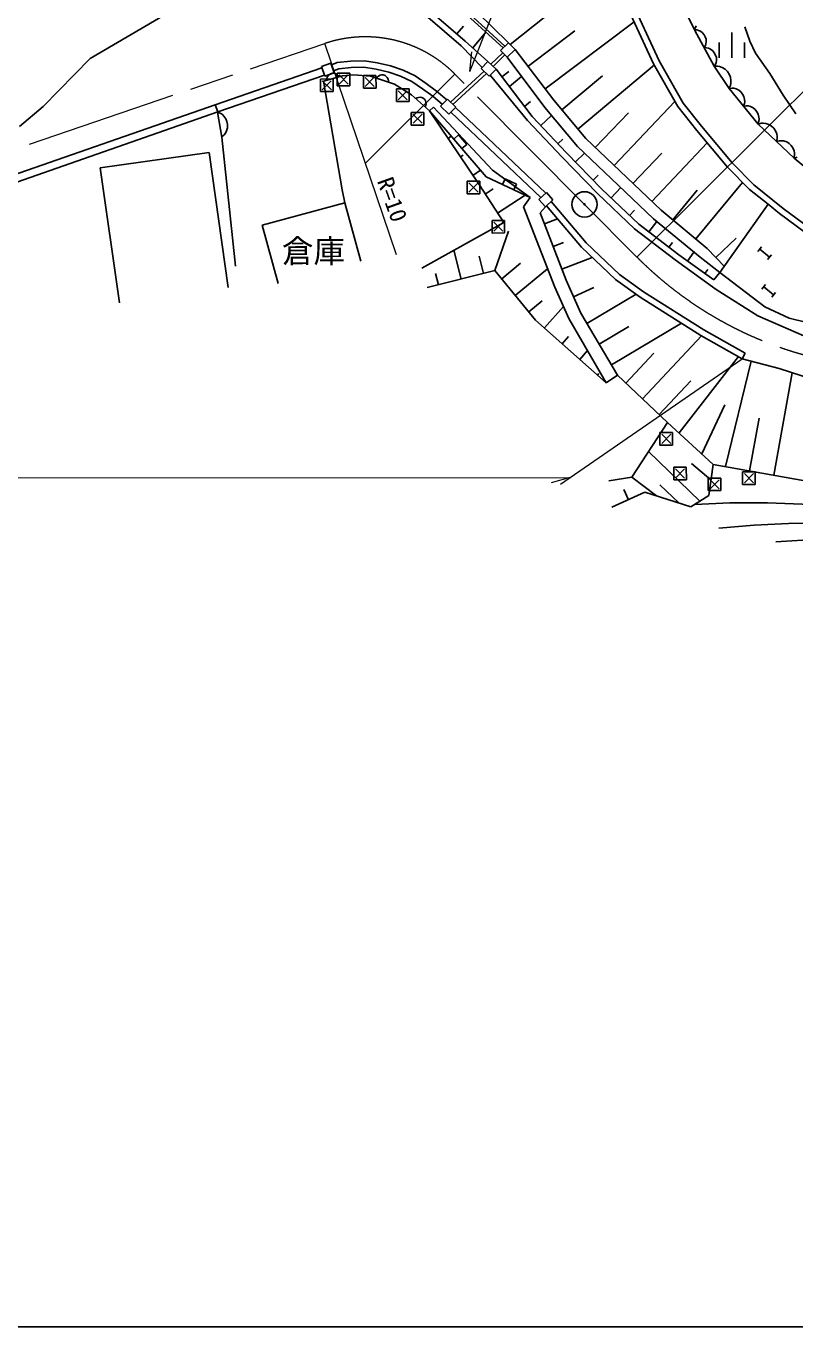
# Model space of a CAD drawing. Units: millimetres, scale not verified. Extents: x 40000 to 680000, y 20000 to 380000.
# Drawn here: x 396420 to 457315, y 205000 to 307972 of the extents above; entities that cross this region are included whole.
import ezdxf
from ezdxf.enums import TextEntityAlignment as Align

# ---------------------------------------------------------------- set-up
doc = ezdxf.new("R2010")
doc.units = ezdxf.units.MM
doc.header["$LTSCALE"] = 1000
doc.linetypes.add('CHAIN', pattern=[18.5, 12, -1.5, 3.5, -1.5])
for name, color, linetype, lineweight in [('M-BGD', 7, 'Continuous', 25), ('M-BMK', 2, 'CHAIN', 13), ('M-BMK-HTXT', 7, 'Continuous', 13), ('M-BMK-SRVR', 3, 'Continuous', 25), ('M-STR-HTXT', 7, 'Continuous', 13), ('M-TTL-BAND', 7, 'Continuous', 25)]:
    doc.layers.add(name, color=color, linetype=linetype, lineweight=lineweight)
doc.styles.add('ＭＳ ゴシック', font='')
doc.styles.get('ＭＳ ゴシック').set_extended_font_data('MS Gothic')

msp = doc.modelspace()

# ---------------------------------------------------------------- linework, layer by layer
at = {"layer": 'M-BGD'}
for p, q in [((434765, 306506), (442533, 312723)), ((443314, 311014), (446123, 304986)), ((443767, 311226), (446568, 305215)), ((401501, 305399), (410539, 310710)), ((430347, 310009), (434350, 306383)), ((434626, 306649), (430766, 310439)), ((447966, 310486), (449359, 307672)), ((431195, 306777), (428556, 309043)), ((430207, 309866), (434206, 306243)), ((428230, 308664), (430871, 306395)), ((430535, 307343), (431073, 307969)), ((437533, 302990), (444572, 308315)), ((449437, 307853), (449477, 307974)), ((432844, 307477), (431809, 306256)), ((436167, 304774), (439889, 307590)), ((449342, 307706), (449437, 307853)), ((449359, 307672), (450921, 304790)), ((449545, 307664), (449359, 307672)), ((449675, 307625), (449545, 307664)), ((449821, 307558), (449675, 307625)), ((449997, 307435), (449821, 307558)), ((450117, 307282), (449997, 307435)), ((450208, 307113), (450117, 307282)), ((450272, 306929), (450208, 307113)), ((450279, 306714), (450272, 306929)), ((452314, 307465), (452316, 305464)), ((430871, 306395), (432540, 304677)), ((433002, 305166), (431195, 306777)), ((434176, 305859), (433235, 304955)), ((433998, 306043), (434626, 306649)), ((434527, 305495), (433998, 306043)), ((435155, 306102), (434527, 305495)), ((434626, 306649), (435155, 306102)), ((438211, 302094), (435155, 306102)), ((450122, 306265), (450217, 306425)), ((450320, 306256), (450122, 306265)), ((450217, 306425), (450255, 306556)), ((450255, 306556), (450279, 306714)), ((450458, 306215), (450320, 306256)), ((450613, 306144), (450458, 306215)), ((450800, 306013), (450613, 306144)), ((450927, 305850), (450800, 306013)), ((451024, 305670), (450927, 305850)), ((451314, 306664), (451315, 305463)), ((453315, 306665), (453316, 305465)), ((397772, 301605), (401501, 305399)), ((420560, 305030), (419812, 304770)), ((420825, 304269), (420560, 305030)), ((421060, 305092), (420602, 304911)), ((422130, 305199), (421060, 305092)), ((423216, 305227), (422130, 305199)), ((424235, 305060), (423216, 305227)), ((425286, 304819), (424235, 305060)), ((426280, 304480), (425286, 304819)), ((432472, 304605), (433002, 305166)), ((433002, 305166), (433640, 304564)), ((433412, 304779), (434350, 305679)), ((434527, 305495), (437506, 301533)), ((440117, 299817), (446177, 304891)), ((446123, 304986), (448037, 301597)), ((446568, 305215), (448454, 301878)), ((451166, 304803), (450921, 304790)), ((450932, 304769), (451033, 304940)), ((451092, 305475), (451024, 305670)), ((451033, 304940), (451074, 305078)), ((451074, 305078), (451099, 305247)), ((451099, 305247), (451092, 305475)), ((451341, 304769), (451166, 304803)), ((411412, 301740), (419853, 304652)), ((411609, 301173), (420055, 304071)), ((419734, 303777), (420734, 303788)), ((419744, 302777), (419734, 303777)), ((419812, 304770), (420076, 304009)), ((421476, 304023), (419972, 303596)), ((420076, 304009), (420825, 304269)), ((420249, 303799), (420243, 303673)), ((420279, 303912), (420249, 303799)), ((420348, 304036), (420279, 303912)), ((420428, 304121), (420348, 304036)), ((420532, 304192), (420428, 304121)), ((420686, 304236), (420532, 304192)), ((420813, 304230), (420686, 304236)), ((420734, 303788), (420745, 302787)), ((421184, 304582), (420773, 304419)), ((420926, 304199), (420813, 304230)), ((421049, 304130), (420926, 304199)), ((421134, 304051), (421049, 304130)), ((421066, 304236), (422067, 304237)), ((421066, 303236), (421066, 304236)), ((421205, 303946), (421134, 304051)), ((422182, 304681), (421184, 304582)), ((421927, 303376), (421206, 304096)), ((421206, 303376), (421927, 304096)), ((422364, 304112), (421476, 304023)), ((422067, 304237), (422067, 303236)), ((423180, 304705), (422182, 304681)), ((423690, 303999), (422364, 304112)), ((423133, 304049), (424134, 304051)), ((423136, 303048), (423133, 304049)), ((424150, 304546), (423180, 304705)), ((423996, 303190), (423274, 303909)), ((423276, 303188), (423994, 303911)), ((425593, 303360), (423690, 303999)), ((424134, 304051), (424136, 303050)), ((425143, 304318), (424150, 304546)), ((424243, 303940), (424167, 303839)), ((424332, 304015), (424243, 303940)), ((424459, 304078), (424332, 304015)), ((424573, 304103), (424459, 304078)), ((424699, 304103), (424573, 304103)), ((424851, 304052), (424699, 304103)), ((424952, 303976), (424851, 304052)), ((425028, 303887), (424952, 303976)), ((425091, 303760), (425028, 303887)), ((426082, 303998), (425143, 304318)), ((426969, 303567), (426082, 303998)), ((427227, 304020), (426280, 304480)), ((428117, 303433), (427227, 304020)), ((432701, 304391), (430033, 301943)), ((432880, 304216), (430212, 301767)), ((433110, 304002), (432472, 304605)), ((433640, 304564), (433110, 304002)), ((433178, 304075), (436135, 300491)), ((436511, 300821), (433640, 304564)), ((434112, 303949), (434646, 304359)), ((435669, 303976), (434697, 303186)), ((438846, 301335), (442075, 304038)), ((450921, 304790), (452109, 303028)), ((451539, 304700), (451341, 304769)), ((451785, 304562), (451539, 304700)), ((451960, 304376), (451785, 304562)), ((452101, 304167), (451960, 304376)), ((452207, 303934), (452101, 304167)), ((452244, 303655), (452207, 303934)), ((420745, 302787), (419744, 302777)), ((420603, 302926), (419875, 303638)), ((419883, 302918), (420596, 303646)), ((419972, 303596), (421447, 295009)), ((422067, 303236), (421066, 303236)), ((424136, 303050), (423136, 303048)), ((425116, 303646), (425091, 303760)), ((425116, 303520), (425116, 303646)), ((426937, 302530), (425593, 303360)), ((425750, 302992), (426751, 302993)), ((425751, 301992), (425750, 302992)), ((426611, 302133), (425890, 302853)), ((425891, 302132), (426611, 302853)), ((426751, 302993), (426751, 301993)), ((427830, 302999), (426969, 303567)), ((428627, 302407), (427830, 302999)), ((428937, 302825), (428117, 303433)), ((429754, 302123), (428937, 302825)), ((452095, 303048), (452199, 303270)), ((452317, 303058), (452109, 303028)), ((452109, 303028), (454402, 300213)), ((452199, 303270), (452233, 303445)), ((452233, 303445), (452244, 303655)), ((452469, 303042), (452317, 303058)), ((452644, 302999), (452469, 303042)), ((452864, 302899), (452644, 302999)), ((453029, 302754), (452864, 302899)), ((453165, 302587), (453029, 302754)), ((391622, 294845), (411412, 301740)), ((411412, 301740), (411609, 301173)), ((426751, 301993), (425751, 301992)), ((428374, 301261), (426937, 302530)), ((427390, 302290), (427281, 302227)), ((427501, 302325), (427390, 302290)), ((427643, 302334), (427501, 302325)), ((427757, 302313), (427643, 302334)), ((427874, 302264), (427757, 302313)), ((427994, 302158), (427874, 302264)), ((428057, 302048), (427994, 302158)), ((428093, 301937), (428057, 302048)), ((428080, 301681), (428101, 301796)), ((428101, 301796), (428093, 301937)), ((429389, 301751), (428627, 302407)), ((429256, 301616), (429801, 302171)), ((429801, 302171), (430445, 301539)), ((435907, 301609), (436373, 301988)), ((440752, 299058), (438211, 302094)), ((442989, 296930), (447811, 301999)), ((448454, 301878), (449924, 300033)), ((453274, 302396), (453165, 302587)), ((453247, 301631), (453318, 301829)), ((453326, 302161), (453274, 302396)), ((453318, 301829), (453334, 301981)), ((453334, 301981), (453326, 302161)), ((411609, 301173), (391808, 294274)), ((395894, 300029), (397772, 301605)), ((411590, 301166), (411939, 299165)), ((411807, 301082), (411590, 301166)), ((411946, 300984), (411807, 301082)), ((412092, 300847), (411946, 300984)), ((412252, 300631), (412092, 300847)), ((426924, 301131), (427925, 301133)), ((426926, 300130), (426924, 301131)), ((427786, 300272), (427064, 300991)), ((427066, 300270), (427785, 300992)), ((427925, 301133), (427926, 300132)), ((428031, 301564), (428080, 301681)), ((428374, 301261), (428689, 301549)), ((428374, 301261), (428689, 301549)), ((432848, 296029), (428374, 301261)), ((432295, 295423), (428374, 301261)), ((432295, 295423), (428374, 301261)), ((428689, 301549), (433373, 296561)), ((429900, 300984), (429256, 301616)), ((430445, 301539), (429900, 300984)), ((437189, 294391), (430056, 301143)), ((437577, 294740), (430420, 301514)), ((439234, 297942), (436511, 300821)), ((439234, 297942), (436511, 300821)), ((438036, 300899), (437192, 300101)), ((437506, 301533), (440095, 298440)), ((441498, 298349), (444125, 301111)), ((448037, 301597), (449539, 299714)), ((453455, 301661), (453247, 301631)), ((453607, 301645), (453455, 301661)), ((453781, 301602), (453607, 301645)), ((454002, 301503), (453781, 301602)), ((454166, 301358), (454002, 301503)), ((454303, 301190), (454166, 301358)), ((454411, 301000), (454303, 301190)), ((454464, 300764), (454411, 301000)), ((454471, 300584), (454464, 300764)), ((412208, 299486), (412299, 299665)), ((412332, 300402), (412252, 300631)), ((412299, 299665), (412376, 299922)), ((412374, 300165), (412332, 300402)), ((412376, 299922), (412374, 300165)), ((427926, 300132), (426926, 300130)), ((428864, 300531), (428950, 300588)), ((436135, 300491), (438875, 297593)), ((449539, 299714), (451960, 296795)), ((449924, 300033), (452330, 297132)), ((454384, 300235), (454455, 300432)), ((454626, 300275), (454402, 300213)), ((454402, 300213), (457252, 297502)), ((454455, 300432), (454471, 300584)), ((454796, 300280), (454626, 300275)), ((454995, 300256), (454796, 300280)), ((455252, 300178), (454995, 300256)), ((455453, 300041), (455252, 300178)), ((455627, 299876), (455453, 300041)), ((455774, 299681), (455627, 299876)), ((455865, 299429), (455774, 299681)), ((411934, 299195), (412110, 299347)), ((413009, 288965), (411939, 299165)), ((412110, 299347), (412208, 299486)), ((429845, 299072), (430100, 299243)), ((430666, 299350), (430286, 299025)), ((431316, 298590), (430666, 299350)), ((438553, 298662), (438932, 299020)), ((446717, 293384), (440752, 299058)), ((445971, 294093), (450368, 298715)), ((455852, 298834), (455903, 299062)), ((456065, 298893), (455852, 298834)), ((455898, 299231), (455865, 299429)), ((455903, 299062), (455898, 299231)), ((456227, 298897), (456065, 298893)), ((456416, 298875), (456227, 298897)), ((456659, 298800), (456416, 298875)), ((456851, 298671), (456659, 298800)), ((457016, 298514), (456851, 298671)), ((410922, 297965), (402304, 296748)), ((412432, 287276), (410922, 297965)), ((430825, 297612), (431039, 297756)), ((430936, 298265), (431316, 298590)), ((438875, 297593), (441680, 294708)), ((442032, 295064), (439234, 297942)), ((442032, 295064), (439234, 297942)), ((439933, 297222), (440647, 297916)), ((440095, 298440), (443319, 295383)), ((444480, 295512), (446768, 297916)), ((457155, 298329), (457016, 298514)), ((457242, 298089), (457155, 298329)), ((457229, 297524), (457278, 297740)), ((457274, 297901), (457242, 298089)), ((457278, 297740), (457274, 297901)), ((403814, 286059), (402304, 296748)), ((433373, 296561), (436349, 294392)), ((451960, 296795), (453721, 295037)), ((452330, 297132), (454055, 295410)), ((457483, 297585), (457252, 297502)), ((457252, 297502), (458915, 296146)), ((431356, 294692), (431356, 295693)), ((431356, 295693), (432357, 295693)), ((432217, 294833), (431496, 295553)), ((431496, 294832), (432217, 295553)), ((431805, 296153), (432400, 296553)), ((432357, 295693), (432357, 294692)), ((436349, 294392), (432848, 296029)), ((434357, 295876), (434145, 295422)), ((435264, 295452), (434357, 295876)), ((441332, 295783), (441719, 296159)), ((449456, 291116), (453164, 295593)), ((421447, 295009), (421676, 293986)), ((432357, 294692), (431356, 294692)), ((434248, 292416), (432295, 295423)), ((432783, 294671), (433404, 295075)), ((433760, 293168), (435939, 294583)), ((435052, 294998), (435264, 295452)), ((437035, 294253), (437626, 294784)), ((437626, 294784), (438150, 294202)), ((441680, 294708), (444614, 291910)), ((444940, 292291), (442032, 295064)), ((444940, 292291), (442032, 295064)), ((442759, 294370), (443531, 295181)), ((443319, 295383), (446118, 292710)), ((447630, 292628), (449575, 294977)), ((453721, 295037), (455187, 293858)), ((454055, 295410), (456383, 293538)), ((421676, 293986), (415129, 292211)), ((422931, 289358), (421676, 293986)), ((435824, 293667), (436349, 294392)), ((438287, 287308), (435824, 293667)), ((437559, 293670), (437035, 294253)), ((437559, 293670), (437130, 293194)), ((438150, 294202), (437559, 293670)), ((440408, 290457), (437630, 293734)), ((440772, 290802), (438003, 294069)), ((455187, 293858), (451356, 288453)), ((456076, 293142), (455187, 293858)), ((456383, 293538), (459105, 291510)), ((433322, 292589), (434322, 292590)), ((433323, 291588), (433322, 292589)), ((434183, 291729), (433462, 292449)), ((433463, 291728), (434183, 292450)), ((434322, 292590), (434324, 291590)), ((439191, 287844), (437130, 293194)), ((437474, 292303), (438507, 292700)), ((444213, 292984), (444598, 293389)), ((445734, 291684), (446364, 292507)), ((446118, 292710), (449795, 289666)), ((450369, 290360), (446717, 293384)), ((458824, 291095), (456076, 293142)), ((416383, 287583), (415129, 292211)), ((427754, 288807), (434248, 292416)), ((434324, 291590), (433323, 291588)), ((433554, 288615), (434615, 291731)), ((444614, 291910), (447821, 289459)), ((448119, 289862), (444940, 292291)), ((448119, 289862), (444940, 292291)), ((438161, 290519), (438988, 290838)), ((443108, 287913), (440408, 290457)), ((443427, 288300), (440772, 290802)), ((447324, 290469), (447615, 290850)), ((451045, 289650), (452656, 291184)), ((454367, 290122), (454668, 290497)), ((430870, 287939), (430295, 290219)), ((432659, 288389), (432312, 289768)), ((438848, 288736), (441252, 289662)), ((447821, 289459), (451086, 287112)), ((450875, 287892), (448119, 289862)), ((450875, 287892), (448119, 289862)), ((448808, 289369), (449308, 290069)), ((449795, 289666), (451356, 288453)), ((451721, 288940), (450369, 290360)), ((454518, 290310), (455298, 289682)), ((455147, 289495), (455448, 289870)), ((433554, 288615), (428186, 287263)), ((429081, 287488), (428854, 288390)), ((436771, 284695), (433554, 288615)), ((434090, 287961), (435586, 289189)), ((435162, 286655), (437725, 288758)), ((450186, 288384), (450411, 288699)), ((451356, 288453), (450875, 287892)), ((451356, 288453), (454924, 285750)), ((439412, 284834), (438287, 287308)), ((440348, 285244), (439191, 287844)), ((445048, 286519), (443108, 287913)), ((445328, 286934), (443427, 288300)), ((454691, 287138), (454992, 287512)), ((454841, 287325), (455621, 286698)), ((439770, 286544), (441397, 287268)), ((440833, 284426), (444738, 286741)), ((449851, 283484), (445048, 286519)), ((450108, 283914), (445328, 286934)), ((451086, 287112), (454362, 285028)), ((455471, 286511), (455772, 286885)), ((436235, 285348), (437306, 286228)), ((437470, 284073), (438984, 285775)), ((443259, 280335), (440348, 285244)), ((454924, 285750), (456861, 284849)), ((442365, 279720), (436771, 284695)), ((442365, 279720), (439412, 284834)), ((442774, 281153), (448328, 284446)), ((454375, 285021), (458013, 283439)), ((456861, 284849), (461689, 283648)), ((438869, 282829), (439385, 283409)), ((441804, 282789), (444163, 284188)), ((445244, 278468), (449923, 283444)), ((453136, 281639), (449851, 283484)), ((453381, 282075), (450108, 283914)), ((440267, 281585), (440886, 282281)), ((443921, 279712), (446138, 282071)), ((448132, 275769), (452840, 281806)), ((451799, 273099), (453850, 281450)), ((453381, 282075), (453136, 281639)), ((456062, 280866), (453136, 281639)), ((441666, 280341), (441769, 280457)), ((443259, 280335), (442365, 279720)), ((447230, 276601), (443259, 280335)), ((455650, 272411), (457100, 280530)), ((461443, 279127), (456062, 280866)), ((446568, 277223), (449062, 279875)), ((449935, 274104), (451753, 277976)), ((447230, 276601), (444395, 272272)), ((450837, 273271), (447230, 276601)), ((453724, 272755), (454469, 276923)), ((446621, 275798), (447622, 275801)), ((446623, 274798), (446621, 275798)), ((447484, 274940), (446761, 275659)), ((446763, 274938), (447482, 275660)), ((447622, 275801), (447624, 274800)), ((449774, 270362), (445718, 274292)), ((447624, 274800), (446623, 274798)), ((447708, 273053), (448709, 273055)), ((447710, 272053), (447708, 273053)), ((448570, 272194), (447848, 272913)), ((447850, 272193), (448569, 272915)), ((448709, 273055), (448711, 272055)), ((450663, 272044), (449108, 273352)), ((450837, 273271), (450489, 270817)), ((458537, 271895), (450837, 273271)), ((444395, 272272), (442569, 271964)), ((446336, 270783), (444395, 272272)), ((448711, 272055), (447710, 272053)), ((450449, 272196), (451449, 272197)), ((450450, 271195), (450449, 272196)), ((451310, 271336), (450589, 272056)), ((450590, 271335), (451310, 272057)), ((451449, 272197), (451451, 271196)), ((453167, 272681), (454167, 272683)), ((453169, 271681), (453167, 272681)), ((454029, 271822), (453307, 272541)), ((453308, 271821), (454028, 272543)), ((454167, 272683), (454169, 271682)), ((445429, 271075), (442815, 269876)), ((444122, 270475), (443749, 271288)), ((449058, 269907), (445429, 271075)), ((448151, 270199), (446622, 271658)), ((450489, 270817), (449058, 269907)), ((451451, 271196), (450450, 271195)), ((454169, 271682), (453169, 271681))]:
    msp.add_line(p, q, dxfattribs=at)
for points in [[(453348, 307906), (453745, 306766), (454193, 305833), (455318, 304209), (456372, 302508), (457374, 301021)], [(449377, 270110), (452148, 270226), (455150, 270241), (464772, 269849), (467165, 269652), (469414, 269366), (471664, 268846)], [(451287, 268233), (454080, 268467), (456803, 268590), (460946, 268633), (465097, 268563), (466697, 268438), (468481, 268186), (469818, 267892), (471355, 267436), (472957, 266844), (474607, 266123), (477587, 264747), (480668, 263210), (482348, 262125), (484048, 260897), (485640, 259681), (487311, 258264), (490167, 255426)], [(455803, 267151), (459198, 267364), (462549, 267472), (464552, 267442), (466550, 267310), (468163, 267111), (469938, 266783), (471493, 266392), (472955, 265924), (474628, 265256), (476260, 264488), (478168, 263465), (480056, 262331), (482230, 260902), (484211, 259483), (485621, 258360), (486903, 257200), (487782, 256318)]]:
    msp.add_lwpolyline(points, dxfattribs=at)
at = {"layer": 'M-BMK'}
for p, q in [((379180, 292677), (420071, 306582)), ((440645, 293856), (430385, 304167)), ((440645, 293856), (444793, 289688))]:
    msp.add_line(p, q, dxfattribs=at)
for centre, radius, start, end in [((423292, 297108), 10006, 44.86218, 108.78063), ((466071, 310864), 30019, 224.86219, 255.66314)]:
    msp.add_arc(centre, radius, start, end, dxfattribs=at)
at = {"layer": 'M-BMK-HTXT'}
for p, q in [((425757, 289859), (420071, 306582)), ((444793, 289688), (460235, 305056)), ((423292, 297108), (430385, 304167))]:
    msp.add_line(p, q, dxfattribs=at)
at = {"layer": 'M-BMK-SRVR'}
for radius in [1001, 40]:
    msp.add_circle((440645, 293856), radius, dxfattribs=at)
at = {"layer": 'M-STR-HTXT'}
for p, q in [((431575, 304372), (441530, 329625)), ((431575, 304372), (431735, 305922)), ((438735, 271715), (453136, 281639)), ((322060, 272158), (439500, 272242)), ((439500, 272242), (438000, 271821))]:
    msp.add_line(p, q, dxfattribs=at)
at = {"layer": 'M-TTL-BAND'}
msp.add_line((40000, 205000), (579000, 205000), dxfattribs=at)

# ---------------------------------------------------------------- texts
at = {"layer": 'M-BGD', "style": 'ＭＳ ゴシック'}
msp.add_text('倉庫', height=1833, rotation=0.041, dxfattribs=at).set_placement((416688, 288691), align=Align.BOTTOM_LEFT)
at = {"layer": 'M-BMK-HTXT', "style": 'ＭＳ ゴシック'}
msp.add_text('R=10', height=1320, rotation=289.741, dxfattribs=at).set_placement((423828, 295577), align=Align.BOTTOM_LEFT)

doc.saveas('drawing.dxf')
